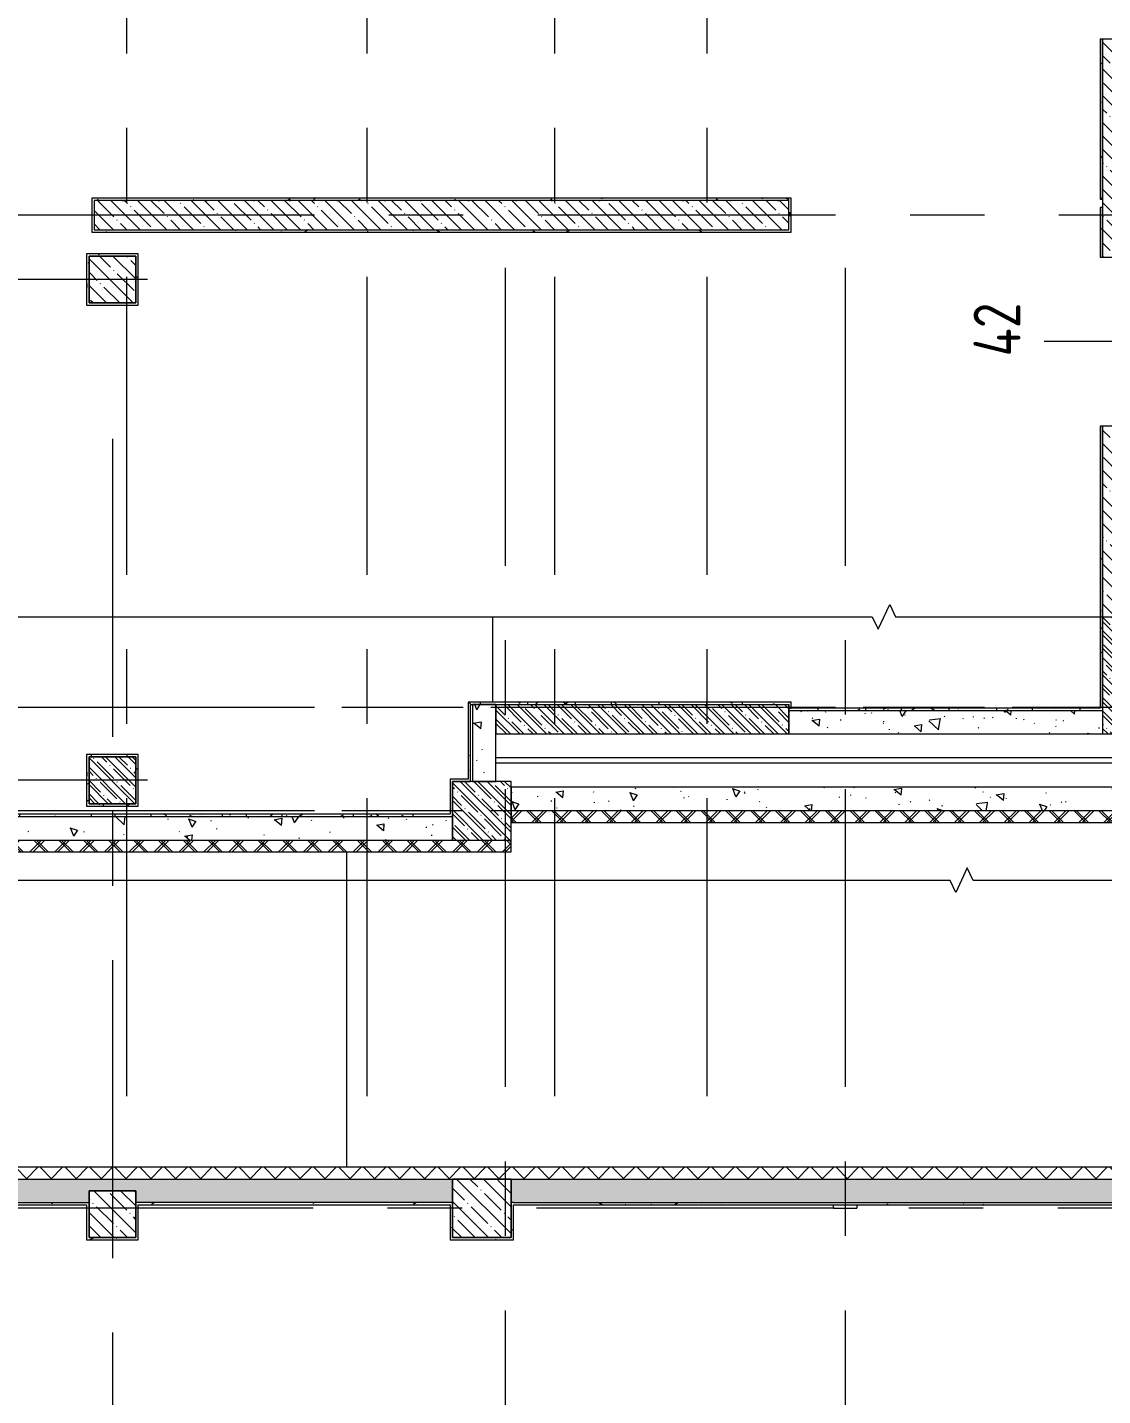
# Model space of a CAD drawing. Header units: metres. Extents: x 50 to 891, y -1294 to 247.
# Drawn here: x 214 to 259.9, y -1011.4 to -953 of the extents above; entities that cross this region are included whole.
import ezdxf

# ---------------------------------------------------------------- set-up
doc = ezdxf.new("R2010")
doc.units = ezdxf.units.M
doc.linetypes.add('Линия сетки', pattern=[22.225, 12.7, -3.175, 3.175, -3.175])
doc.layers.add('ПЛАН', color=8, linetype='Continuous')
doc.styles.add('ISOCPEUR', font='isocpeur.ttf', dxfattribs={"width": 0.8, "height": 200})
pattern_1 = [(135, (-1795.4389, 1051.8707), (-0.57024626, -0.57024626), []), (135, (-1795.4389, 1052.4409), (-0.57024626, -0.57024626), [1.008065, -0.201615, 0.016765, -0.18485])]
pattern_2 = [(140, (-1795.439, 1051.8707), (0.318779, 3.6436825), [0.381, -4.191]), (85, (-1795.439, 1051.8707), (-3.821138, -0.704858), [0.3048, -3.3528]), (190.451, (-1795.4123, 1052.1743), (-3.5023338, 2.93885), [0.3238, -3.5618]), (136.184, (-1796.455, 1051.8707), (0.840855, 5.421581), [0.5715, -6.2865]), (186.636, (-1796.385, 1052.3225), (-4.948549, 4.74805), [0.4857, -5.3427]), (81.184, (-1796.455, 1051.8707), (-4.948506, 4.748103), [0.4572, -5.0292]), (111, (-1796.201, 1052.3787), (2.0453028, 3.0322893), [0.381, -4.191]), (56, (-1796.201, 1052.3787), (-3.6837646, 1.2360417), [0.3048, -3.3528]), (161.451, (-1796.0305, 1052.6314), (-1.6384274, 4.2683413), [0.3238, -3.5618]), (127.5, (-1795.4389, 1051.8707), (-1.6911006, 0.06177347), [0.03353, -3.27863, 0.03353, -3.37007, -3.3655]), (127.5, (-1795.4389, 1051.8707), (-1.6911006, 0.06177347), [-6.71576, 0.03353, -3.33197]), (97.5, (-1795.4389, 1051.8707), (-2.0036106, 1.3363944), [0.03353, -1.90703, 0.03353, -3.20243, -1.2827]), (97.5, (-1795.4389, 1051.8707), (-2.0036106, 1.3363944), [-5.17652, 0.03353, -1.24917]), (57.5, (-1795.4389, 1050.7378), (0.1145767, 2.71181666), [0.03353, -1.23647, 0.03353, -9.18667]), (57.5, (-1795.4389, 1050.7378), (0.1145767, 2.71181666), [-1.30353, -3.92887, 0.03353, -5.22427]), (47.5, (-1795.439, 1050.2298), (-0.5085355, 2.9625848), [0.03353, -1.61747, 0.03353, -6.33171]), (47.5, (-1795.439, 1050.2298), (-0.5085355, 2.9625848), [-1.68453, -2.59791, 0.03353, -3.70027])]
pattern_3 = [(135, (-1795.4389, 1051.87066), (-0.53033009, -0.53033009), []), (225, (-1795.4389, 1051.87066), (0.53033009, -0.53033009), [])]
pattern_4 = [(90, (-1795.4389, 1051.87066), (-0.508, 2.032), [0.16764, -1.35636, 0.16764, -9.48436]), (90, (-1795.4389, 1051.87066), (-0.508, 2.032), [-1.69164, -1.35636, 0.16764, -2.88036, -5.08]), (90, (-1795.4389, 1051.87066), (-0.508, 2.032), [-6.096, 0.16764, -1.35636, 0.16764, -3.38836]), (90, (-1795.4389, 1051.87066), (-0.508, 2.032), [-7.78764, -0.84836, 0.16764, -2.37236]), (210, (-1795.6929, 1052.63266), (-1.50576362, -1.455940905), [0.16764, -1.35636, 0.16764, -9.48436]), (210, (-1795.6929, 1052.63266), (-1.50576362, -1.455940905), [-1.69164, -1.35636, 0.16764, -2.88036, -5.08]), (210, (-1795.6929, 1052.63266), (-1.50576362, -1.455940905), [-6.096, 0.16764, -1.35636, 0.16764, -3.38836]), (210, (-1795.6929, 1052.63266), (-1.50576362, -1.455940905), [-7.78764, -0.84836, 0.16764, -2.37236]), (330, (-1796.7089, 1052.88666), (2.01376362, -0.576059095), [0.16764, -1.35636, 0.16764, -9.48436]), (330, (-1796.7089, 1052.88666), (2.01376362, -0.576059095), [-1.69164, -1.35636, 0.16764, -2.88036, -5.08]), (330, (-1796.7089, 1052.88666), (2.01376362, -0.576059095), [-6.096, 0.16764, -1.35636, 0.16764, -3.38836]), (330, (-1796.7089, 1052.88666), (2.01376362, -0.576059095), [-7.78764, -0.84836, 0.16764, -2.37236])]
pattern_5 = [(135, (-1788.0002, 1229.93924), (-0.57024626, -0.57024626), []), (135, (-1788.0002, 1230.5095), (-0.57024626, -0.57024626), [1.008065, -0.201615, 0.016765, -0.18485])]
pattern_6 = [(140, (-1788.0002, 1229.9392), (0.318779, 3.6436825), [0.381, -4.191]), (85, (-1788.0002, 1229.9392), (-3.821138, -0.704858), [0.3048, -3.3528]), (190.451, (-1787.9737, 1230.243), (-3.5023338, 2.93885), [0.3238, -3.5618]), (136.184, (-1789.0162, 1229.9392), (0.840855, 5.421581), [0.5715, -6.2865]), (186.636, (-1788.946, 1230.391), (-4.948549, 4.74805), [0.4857, -5.3427]), (81.184, (-1789.016, 1229.939), (-4.948506, 4.748103), [0.4572, -5.0292]), (111, (-1788.7622, 1230.4472), (2.0453028, 3.0322893), [0.381, -4.191]), (56, (-1788.7622, 1230.4472), (-3.6837646, 1.2360417), [0.3048, -3.3528]), (161.451, (-1788.5918, 1230.7), (-1.6384274, 4.2683413), [0.3238, -3.5618]), (127.5, (-1788.0002, 1229.9392), (-1.6911006, 0.06177347), [0.03353, -3.27863, 0.03353, -3.37007, -3.3655]), (127.5, (-1788.0002, 1229.9392), (-1.6911006, 0.06177347), [-6.71576, 0.03353, -3.33197]), (97.5, (-1788.0002, 1229.9392), (-2.0036106, 1.3363944), [0.03353, -1.90703, 0.03353, -3.20243, -1.2827]), (97.5, (-1788.0002, 1229.9392), (-2.0036106, 1.3363944), [-5.17652, 0.03353, -1.24917]), (57.5, (-1788.0002, 1228.8064), (0.1145767, 2.71181666), [0.03353, -1.23647, 0.03353, -9.18667]), (57.5, (-1788.0002, 1228.8064), (0.1145767, 2.71181666), [-1.30353, -3.92887, 0.03353, -5.22427]), (47.5, (-1788.0002, 1228.2984), (-0.5085355, 2.9625848), [0.03353, -1.61747, 0.03353, -6.33171]), (47.5, (-1788.0002, 1228.2984), (-0.5085355, 2.9625848), [-1.68453, -2.59791, 0.03353, -3.70027])]
pattern_7 = [(135, (-1788.00024, 1229.93924), (-0.53033009, -0.53033009), []), (225, (-1788.00024, 1229.93924), (0.53033009, -0.53033009), [])]
pattern_8 = [(90, (-1788.00024, 1229.93924), (-0.508, 2.032), [0.16764, -1.35636, 0.16764, -9.48436]), (90, (-1788.00024, 1229.93924), (-0.508, 2.032), [-1.69164, -1.35636, 0.16764, -2.88036, -5.08]), (90, (-1788.00024, 1229.93924), (-0.508, 2.032), [-6.096, 0.16764, -1.35636, 0.16764, -3.38836]), (90, (-1788.00024, 1229.93924), (-0.508, 2.032), [-7.78764, -0.84836, 0.16764, -2.37236]), (210, (-1788.25424, 1230.70124), (-1.50576362, -1.455940905), [0.16764, -1.35636, 0.16764, -9.48436]), (210, (-1788.25424, 1230.70124), (-1.50576362, -1.455940905), [-1.69164, -1.35636, 0.16764, -2.88036, -5.08]), (210, (-1788.25424, 1230.70124), (-1.50576362, -1.455940905), [-6.096, 0.16764, -1.35636, 0.16764, -3.38836]), (210, (-1788.25424, 1230.70124), (-1.50576362, -1.455940905), [-7.78764, -0.84836, 0.16764, -2.37236]), (330, (-1789.27024, 1230.95524), (2.01376362, -0.576059095), [0.16764, -1.35636, 0.16764, -9.48436]), (330, (-1789.27024, 1230.95524), (2.01376362, -0.576059095), [-1.69164, -1.35636, 0.16764, -2.88036, -5.08]), (330, (-1789.27024, 1230.95524), (2.01376362, -0.576059095), [-6.096, 0.16764, -1.35636, 0.16764, -3.38836]), (330, (-1789.27024, 1230.95524), (2.01376362, -0.576059095), [-7.78764, -0.84836, 0.16764, -2.37236])]

msp = doc.modelspace()

# ---------------------------------------------------------------- hatches: boundary and pattern name
at = {"layer": 'ПЛАН', "lineweight": 13}
h = msp.add_hatch(dxfattribs=at)
h.set_pattern_fill('FP_2', color=8, scale=0.005, angle=90, style=0, pattern_type=2)
h.set_pattern_definition(pattern_5)
h.paths.add_polyline_path([(261.12, -925.519), (261.12, -924.519), (259.87, -924.519), (259.87, -925.519), (260.712, -925.519)])
h.paths.add_polyline_path([(261.12, -932.519), (259.87, -932.519), (259.87, -947.519), (261.12, -947.519), (261.12, -933.241)])
h.paths.add_polyline_path([(261.12, -970.019), (259.87, -970.019), (259.87, -983.144), (261.12, -983.144), (261.12, -971.294)])
h.paths.add_polyline_path([(261.12, -962.819), (261.12, -953.519), (259.87, -953.519), (259.87, -962.819)])
h = msp.add_hatch(dxfattribs=at)
h.set_pattern_fill('FP_5', color=8, scale=0.005, angle=90, style=0, pattern_type=2)
h.set_pattern_definition(pattern_8)
h.paths.add_polyline_path([(259.87, -947.519), (259.87, -944.519), (259.77, -944.519), (259.77, -947.519)])
h.paths.add_polyline_path([(259.87, -953.519), (259.77, -953.519), (259.77, -960.344), (259.87, -960.344), (259.87, -958.184)])
h = msp.add_hatch(dxfattribs=at)
h.set_pattern_fill('FP_5', color=8, scale=0.005, angle=90, style=0, pattern_type=2)
h.set_pattern_definition(pattern_8)
h.paths.add_polyline_path([(246.495, -960.294), (216.87, -960.294), (216.87, -960.394), (246.495, -960.394)])
h = msp.add_hatch(dxfattribs=at)
h.set_pattern_fill('FP_2', color=8, scale=0.005, angle=90, style=0, pattern_type=2)
h.set_pattern_definition(pattern_5)
h.paths.add_polyline_path([(246.495, -960.394), (216.87, -960.394), (216.87, -961.644), (246.495, -961.644)])
h = msp.add_hatch(dxfattribs=at)
h.set_pattern_fill('FP_5', color=8, scale=0.005, angle=90, style=0, pattern_type=2)
h.set_pattern_definition(pattern_8)
h.paths.add_polyline_path([(246.595, -960.294), (246.495, -960.294), (246.495, -961.744), (246.595, -961.744)])
h = msp.add_hatch(dxfattribs=at)
h.set_pattern_fill('FP_5', color=8, scale=0.005, angle=90, style=0, pattern_type=2)
h.set_pattern_definition(pattern_8)
h.paths.add_polyline_path([(259.87, -962.819), (259.87, -960.694), (259.77, -960.694), (259.77, -962.819)])
h.paths.add_polyline_path([(259.87, -970.019), (259.77, -970.019), (259.77, -982.044), (259.87, -982.044), (259.87, -972.179)])
h = msp.add_hatch(dxfattribs=at)
h.set_pattern_fill('FP_5', color=8, scale=0.005, angle=90, style=0, pattern_type=2)
h.set_pattern_definition(pattern_8)
h.paths.add_polyline_path([(246.495, -961.644), (216.77, -961.644), (216.77, -961.744), (246.495, -961.744)])
h = msp.add_hatch(dxfattribs=at)
h.set_pattern_fill('FP_5', color=8, scale=0.005, angle=90, style=0, pattern_type=2)
h.set_pattern_definition(pattern_8)
h.paths.add_polyline_path([(218.645, -962.769), (218.645, -962.669), (216.545, -962.669), (216.545, -962.769), (216.645, -962.769)])
h = msp.add_hatch(dxfattribs=at)
h.set_pattern_fill('FP_5', color=8, scale=0.005, angle=90, style=0, pattern_type=2)
h.set_pattern_definition(pattern_8)
h.paths.add_polyline_path([(216.645, -962.769), (216.545, -962.769), (216.545, -964.769), (216.645, -964.769)])
h = msp.add_hatch(dxfattribs=at)
h.set_pattern_fill('FP_2', color=8, scale=0.005, angle=90, style=0, pattern_type=2)
h.set_pattern_definition(pattern_5)
h.paths.add_polyline_path([(218.645, -962.769), (216.645, -962.769), (216.645, -964.769), (218.645, -964.769)])
h = msp.add_hatch(dxfattribs=at)
h.set_pattern_fill('FP_5', color=8, scale=0.005, angle=90, style=0, pattern_type=2)
h.set_pattern_definition(pattern_8)
h.paths.add_polyline_path([(218.745, -964.769), (218.745, -962.669), (218.645, -962.669), (218.645, -964.769)])
h = msp.add_hatch(dxfattribs=at)
h.set_pattern_fill('FP_5', color=8, scale=0.005, angle=90, style=0, pattern_type=2)
h.set_pattern_definition(pattern_4)
h.paths.add_polyline_path([(259.87, -978.144), (259.77, -978.144), (259.77, -982.044), (259.87, -982.044), (259.87, -980.374)])
h = msp.add_hatch(dxfattribs=at)
h.set_pattern_fill('FP_2', color=8, scale=0.005, angle=90, style=0, pattern_type=2)
h.set_pattern_definition(pattern_1)
h.paths.add_polyline_path([(261.12, -983.144), (261.12, -978.144), (259.87, -978.144), (259.87, -983.144)])
h = msp.add_hatch(dxfattribs=at)
h.set_pattern_fill('FP_5', color=8, scale=0.005, angle=90, style=0, pattern_type=2)
h.set_pattern_definition(pattern_4)
h.paths.add_polyline_path([(246.495, -981.894), (246.495, -981.794), (232.82, -981.794), (232.82, -981.894), (240.329, -981.894)])
h = msp.add_hatch(dxfattribs=at)
h.set_pattern_fill('FP_5', color=8, scale=0.005, angle=90, style=0, pattern_type=2)
h.set_pattern_definition(pattern_8)
h.paths.add_polyline_path([(246.495, -981.894), (246.495, -981.794), (232.82, -981.794), (232.82, -981.894), (240.612, -981.894)])
h = msp.add_hatch(dxfattribs=at)
h.set_pattern_fill('FP_5', color=8, scale=0.005, angle=90, style=0, pattern_type=2)
h.set_pattern_definition(pattern_8)
h.paths.add_polyline_path([(232.92, -984.595), (232.92, -981.894), (232.82, -981.894), (232.82, -985.169), (232.92, -985.169)])
h = msp.add_hatch(dxfattribs=at)
h.set_pattern_fill('FP_3', color=8, scale=0.005, angle=90, style=0, pattern_type=2)
h.set_pattern_definition(pattern_2)
h.paths.add_polyline_path([(233.995, -981.894), (232.995, -981.894), (232.995, -985.169), (233.995, -985.169), (233.995, -984.038)])
h = msp.add_hatch(dxfattribs=at)
h.set_pattern_fill('FP_3', color=8, scale=0.005, angle=90, style=0, pattern_type=2)
h.set_pattern_definition(pattern_6)
h.paths.add_polyline_path([(233.995, -981.894), (232.995, -981.894), (232.995, -985.169), (233.995, -985.169), (233.995, -984.595)])
h = msp.add_hatch(dxfattribs=at)
h.set_pattern_fill('FP_2', color=8, scale=0.005, angle=90, style=0, pattern_type=2)
h.set_pattern_definition(pattern_1)
h.paths.add_polyline_path([(246.495, -982.144), (246.495, -981.894), (233.995, -981.894), (233.995, -983.144), (246.495, -983.144)])
h = msp.add_hatch(dxfattribs=at)
h.set_pattern_fill('FP_2', color=8, scale=0.005, angle=90, style=0, pattern_type=2)
h.set_pattern_definition(pattern_5)
h.paths.add_polyline_path([(246.495, -982.144), (246.495, -981.894), (233.995, -981.894), (233.995, -983.144), (246.495, -983.144)])
h = msp.add_hatch(dxfattribs=at)
h.set_pattern_fill('FP_5', color=8, scale=0.005, angle=90, style=0, pattern_type=2)
h.set_pattern_definition(pattern_4)
h.paths.add_polyline_path([(259.87, -982.144), (259.87, -982.044), (246.495, -982.044), (246.495, -982.144), (257.443, -982.144)])
h = msp.add_hatch(dxfattribs=at)
h.set_pattern_fill('FP_5', color=8, scale=0.005, angle=90, style=0, pattern_type=2)
h.set_pattern_definition(pattern_8)
h.paths.add_polyline_path([(259.87, -982.144), (259.87, -982.044), (246.495, -982.044), (246.495, -982.144), (259.529, -982.144)])
h = msp.add_hatch(dxfattribs=at)
h.set_pattern_fill('FP_3', color=8, scale=0.005, angle=90, style=0, pattern_type=2)
h.set_pattern_definition(pattern_2)
h.paths.add_polyline_path([(290.495, -982.144), (279.62, -982.144), (279.62, -983.144), (290.495, -983.144)])
h.paths.add_polyline_path([(278.37, -983.144), (278.37, -982.144), (261.12, -982.144), (261.12, -983.144), (274.557, -983.144)])
h.paths.add_polyline_path([(259.87, -983.144), (259.87, -982.144), (246.495, -982.144), (246.495, -983.144), (257.443, -983.144)])
h = msp.add_hatch(dxfattribs=at)
h.set_pattern_fill('FP_3', color=8, scale=0.005, angle=90, style=0, pattern_type=2)
h.set_pattern_definition(pattern_6)
h.paths.add_polyline_path([(290.495, -982.144), (279.62, -982.144), (279.62, -983.144), (290.495, -983.144)])
h.paths.add_polyline_path([(278.37, -983.144), (278.37, -982.144), (261.12, -982.144), (261.12, -983.144), (268.988, -983.144)])
h.paths.add_polyline_path([(259.87, -982.144), (246.495, -982.144), (246.495, -983.144), (259.87, -983.144)])
h = msp.add_hatch(dxfattribs=at)
h.set_pattern_fill('FP_5', color=8, scale=0.005, angle=90, style=0, pattern_type=2)
h.set_pattern_definition(pattern_4)
h.paths.add_polyline_path([(218.645, -984.119), (218.645, -984.019), (216.545, -984.019), (216.545, -984.119), (216.645, -984.119)])
h = msp.add_hatch(dxfattribs=at)
h.set_pattern_fill('FP_5', color=8, scale=0.005, angle=90, style=0, pattern_type=2)
h.set_pattern_definition(pattern_4)
h.paths.add_polyline_path([(216.645, -984.119), (216.545, -984.119), (216.545, -986.119), (216.645, -986.119)])
h = msp.add_hatch(dxfattribs=at)
h.set_pattern_fill('FP_5', color=8, scale=0.005, angle=90, style=0, pattern_type=2)
h.set_pattern_definition(pattern_8)
h.paths.add_polyline_path([(216.645, -984.119), (216.545, -984.119), (216.545, -986.119), (216.645, -986.119)])
h = msp.add_hatch(dxfattribs=at)
h.set_pattern_fill('FP_2', color=8, scale=0.005, angle=90, style=0, pattern_type=2)
h.set_pattern_definition(pattern_1)
h.paths.add_polyline_path([(218.645, -984.119), (216.645, -984.119), (216.645, -986.119), (218.645, -986.119)])
h = msp.add_hatch(dxfattribs=at)
h.set_pattern_fill('FP_2', color=8, scale=0.005, angle=90, style=0, pattern_type=2)
h.set_pattern_definition(pattern_5)
h.paths.add_polyline_path([(218.645, -984.119), (216.645, -984.119), (216.645, -986.119), (218.645, -986.119)])
h = msp.add_hatch(dxfattribs=at)
h.set_pattern_fill('FP_5', color=8, scale=0.005, angle=90, style=0, pattern_type=2)
h.set_pattern_definition(pattern_8)
h.paths.add_polyline_path([(218.745, -986.119), (218.745, -984.019), (218.645, -984.019), (218.645, -986.119)])
h = msp.add_hatch(dxfattribs=at)
h.set_pattern_fill('FP_2', color=8, scale=0.005, angle=90, style=0, pattern_type=2)
h.set_pattern_definition(pattern_1)
h.paths.add_polyline_path([(234.645, -985.169), (232.145, -985.169), (232.145, -987.669), (234.645, -987.669)])
h = msp.add_hatch(dxfattribs=at)
h.set_pattern_fill('FP_2', color=8, scale=0.005, angle=90, style=0, pattern_type=2)
h.set_pattern_definition(pattern_5)
h.paths.add_polyline_path([(234.645, -985.169), (232.145, -985.169), (232.145, -987.669), (234.645, -987.669), (234.645, -987.529)])
h = msp.add_hatch(dxfattribs=at)
h.set_pattern_fill('FP_3', color=8, scale=0.005, angle=90, style=0, pattern_type=2)
h.set_pattern_definition(pattern_2)
h.paths.add_polyline_path([(273.295, -985.419), (264.845, -985.419), (264.845, -986.419), (273.295, -986.419)])
h.paths.add_polyline_path([(262.345, -985.419), (234.645, -985.419), (234.645, -986.419), (262.345, -986.419)])
h = msp.add_hatch(dxfattribs=at)
h.set_pattern_fill('FP_3', color=8, scale=0.005, angle=90, style=0, pattern_type=2)
h.set_pattern_definition(pattern_6)
h.paths.add_polyline_path([(273.295, -985.419), (264.845, -985.419), (264.845, -986.419), (273.295, -986.419)])
h.paths.add_polyline_path([(262.345, -985.419), (234.645, -985.419), (234.645, -986.419), (262.345, -986.419)])
h = msp.add_hatch(dxfattribs=at)
h.set_pattern_fill('FP_5', color=8, scale=0.005, angle=90, style=0, pattern_type=2)
h.set_pattern_definition(pattern_4)
h.paths.add_polyline_path([(218.745, -986.119), (216.545, -986.119), (216.545, -986.219), (218.745, -986.219)])
h = msp.add_hatch(dxfattribs=at)
h.set_pattern_fill('FP_5', color=8, scale=0.005, angle=90, style=0, pattern_type=2)
h.set_pattern_definition(pattern_8)
h.paths.add_polyline_path([(218.745, -986.119), (216.545, -986.119), (216.545, -986.219), (218.745, -986.219)])
h = msp.add_hatch(dxfattribs=at)
h.set_pattern_fill('FP_4', color=8, scale=0.005, angle=90, style=0, pattern_type=2)
h.set_pattern_definition(pattern_3)
h.paths.add_polyline_path([(267.12, -986.419), (264.845, -986.419), (264.845, -986.919), (267.12, -986.919)])
h.paths.add_polyline_path([(262.345, -986.419), (234.645, -986.419), (234.645, -986.919), (262.345, -986.919)])
h = msp.add_hatch(dxfattribs=at)
h.set_pattern_fill('FP_4', color=8, scale=0.005, angle=90, style=0, pattern_type=2)
h.set_pattern_definition(pattern_7)
h.paths.add_polyline_path([(267.12, -986.419), (264.845, -986.419), (264.845, -986.919), (267.12, -986.919)])
h.paths.add_polyline_path([(262.345, -986.419), (234.645, -986.419), (234.645, -986.919), (262.345, -986.919)])
h = msp.add_hatch(dxfattribs=at)
h.set_pattern_fill('FP_3', color=8, scale=0.005, angle=90, style=0, pattern_type=2)
h.set_pattern_definition(pattern_2)
h.paths.add_polyline_path([(232.145, -986.669), (191.72, -986.669), (191.72, -987.669), (232.145, -987.669)])
h = msp.add_hatch(dxfattribs=at)
h.set_pattern_fill('FP_3', color=8, scale=0.005, angle=90, style=0, pattern_type=2)
h.set_pattern_definition(pattern_6)
h.paths.add_polyline_path([(232.145, -986.669), (191.72, -986.669), (191.72, -987.669), (232.145, -987.669), (232.145, -987.529)])
h = msp.add_hatch(dxfattribs=at)
h.set_pattern_fill('FP_5', color=8, scale=0.005, angle=90, style=0, pattern_type=2)
h.set_pattern_definition(pattern_4)
h.paths.add_polyline_path([(232.045, -986.569), (192.72, -986.569), (192.72, -986.669), (232.045, -986.669)])
h = msp.add_hatch(dxfattribs=at)
h.set_pattern_fill('FP_5', color=8, scale=0.005, angle=90, style=0, pattern_type=2)
h.set_pattern_definition(pattern_8)
h.paths.add_polyline_path([(232.045, -986.569), (192.72, -986.569), (192.72, -986.669), (232.045, -986.669)])
h = msp.add_hatch(dxfattribs=at)
h.set_pattern_fill('FP_4', color=8, scale=0.005, angle=90, style=0, pattern_type=2)
h.set_pattern_definition(pattern_3)
h.paths.add_polyline_path([(234.645, -987.669), (191.22, -987.669), (191.22, -988.169), (234.645, -988.169), (234.645, -987.702)])
h = msp.add_hatch(dxfattribs=at)
h.set_pattern_fill('FP_4', color=8, scale=0.005, angle=90, style=0, pattern_type=2)
h.set_pattern_definition(pattern_7)
h.paths.add_polyline_path([(234.645, -987.669), (191.22, -987.669), (191.22, -988.169), (234.645, -988.169)])
h = msp.add_hatch(dxfattribs=at)
h.set_pattern_fill('FP_4', color=8, scale=0.005, angle=90, style=0, pattern_type=2)
h.set_pattern_definition(pattern_3)
h.paths.add_polyline_path([(302.745, -1001.619), (302.72, -1001.619), (302.72, -1002.119), (302.745, -1002.119)])
h.paths.add_polyline_path([(267.124, -1002.119), (267.124, -1001.619), (191.72, -1001.619), (191.72, -1002.119), (266, -1002.119)])
h = msp.add_hatch(dxfattribs=at)
h.set_pattern_fill('FP_3', color=8, scale=0.005, angle=90, style=0, pattern_type=2)
h.set_pattern_definition(pattern_2)
h.paths.add_polyline_path([(301.745, -1002.119), (284.545, -1002.119), (284.545, -1003.119), (301.745, -1003.119), (301.745, -1002.36)])
h.paths.add_polyline_path([(282.045, -1002.119), (274.295, -1002.119), (274.295, -1003.119), (282.045, -1003.119), (282.045, -1002.36)])
h.paths.add_polyline_path([(273.295, -1002.119), (264.845, -1002.119), (264.845, -1003.119), (273.295, -1003.119), (273.295, -1002.36)])
h.paths.add_polyline_path([(262.345, -1002.119), (234.645, -1002.119), (234.645, -1003.119), (262.345, -1003.119), (262.345, -1002.36)])
h.paths.add_polyline_path([(232.145, -1002.119), (192.72, -1002.119), (192.72, -1002.619), (193.72, -1002.619), (193.72, -1003.119), (216.645, -1003.119), (216.645, -1002.619), (218.645, -1002.619), (218.645, -1003.119), (232.145, -1003.119), (232.145, -1002.36)])
h = msp.add_hatch(dxfattribs=at)
h.set_pattern_fill('FP_2', color=8, scale=0.005, angle=90, style=0, pattern_type=2)
h.set_pattern_definition(pattern_1)
h.paths.add_polyline_path([(234.645, -1002.119), (232.145, -1002.119), (232.145, -1004.619), (234.645, -1004.619), (234.645, -1002.36)])
h = msp.add_hatch(dxfattribs=at)
h.set_pattern_fill('FP_2', color=8, scale=0.005, angle=90, style=0, pattern_type=2)
h.set_pattern_definition(pattern_1)
h.paths.add_polyline_path([(218.645, -1002.619), (216.645, -1002.619), (216.645, -1004.619), (218.645, -1004.619), (218.645, -1003.119)])
h = msp.add_hatch(dxfattribs=at)
h.set_pattern_fill('FP_5', color=8, scale=0.005, angle=90, style=0, pattern_type=2)
h.set_pattern_definition(pattern_4)
h.paths.add_polyline_path([(216.645, -1003.119), (193.82, -1003.119), (193.82, -1003.219), (216.645, -1003.219)])
h = msp.add_hatch(dxfattribs=at)
h.set_pattern_fill('FP_5', color=8, scale=0.005, angle=90, style=0, pattern_type=2)
h.set_pattern_definition(pattern_4)
h.paths.add_polyline_path([(232.145, -1003.219), (232.145, -1003.119), (218.745, -1003.119), (218.745, -1003.219), (232.045, -1003.219)])
h = msp.add_hatch(dxfattribs=at)
h.set_pattern_fill('FP_5', color=8, scale=0.005, angle=90, style=0, pattern_type=2)
h.set_pattern_definition(pattern_4)
h.paths.add_polyline_path([(232.145, -1004.719), (232.145, -1003.219), (232.045, -1003.219), (232.045, -1004.719)])
h = msp.add_hatch(dxfattribs=at)
h.set_pattern_fill('FP_5', color=8, scale=0.005, angle=90, style=0, pattern_type=2)
h.set_pattern_definition(pattern_4)
h.paths.add_polyline_path([(234.745, -1004.619), (234.745, -1003.119), (234.645, -1003.119), (234.645, -1004.619)])
h = msp.add_hatch(dxfattribs=at)
h.set_pattern_fill('FP_5', color=8, scale=0.005, angle=90, style=0, pattern_type=2)
h.set_pattern_definition(pattern_4)
h.paths.add_polyline_path([(262.345, -1003.219), (262.345, -1003.119), (234.745, -1003.119), (234.745, -1003.219), (262.245, -1003.219)])
h = msp.add_hatch(dxfattribs=at)
h.set_pattern_fill('FP_5', color=8, scale=0.005, angle=90, style=0, pattern_type=2)
h.set_pattern_definition(pattern_4)
h.paths.add_polyline_path([(218.745, -1004.619), (216.645, -1004.619), (216.645, -1004.719), (218.745, -1004.719)])
h = msp.add_hatch(dxfattribs=at)
h.set_pattern_fill('FP_5', color=8, scale=0.005, angle=90, style=0, pattern_type=2)
h.set_pattern_definition(pattern_4)
h.paths.add_polyline_path([(234.745, -1004.619), (232.145, -1004.619), (232.145, -1004.719), (234.745, -1004.719)])

# ---------------------------------------------------------------- linework, layer by layer
at = {"layer": 'ПЛАН', "color": 8, "linetype": 'Линия сетки', "lineweight": 13}
for p, q in [((218.245, -808.082), (218.245, -1001.398)), ((218.245, -808.082), (218.245, -1001.398)), ((228.495, -808.082), (228.495, -1001.398)), ((236.495, -808.082), (236.495, -1001.398)), ((242.995, -808.082), (242.995, -1001.398)), ((315.156, -961.019), (184.608, -961.019)), ((234.395, -963.271), (234.395, -1116.195)), ((248.895, -963.271), (248.895, -1116.195)), ((219.145, -963.769), (169.61, -963.769)), ((217.645, -970.566), (217.645, -1212.429)), ((315.156, -982.019), (179.208, -982.019)), ((313.156, -982.019), (179.208, -982.019)), ((315.156, -982.019), (184.608, -982.019)), ((313.156, -982.019), (184.608, -982.019)), ((219.145, -985.119), (165.738, -985.119)), ((315.156, -986.419), (177.41, -986.419)), ((313.156, -986.419), (177.41, -986.419)), ((315.156, -986.419), (184.608, -986.419)), ((313.156, -986.419), (184.608, -986.419)), ((315.105, -1003.369), (179.208, -1003.369))]:
    msp.add_line(p, q, dxfattribs=at)
at = {"layer": 'ПЛАН', "color": 8, "lineweight": 13}
for p, q in [((259.77, -953.519), (259.77, -960.344)), ((259.87, -953.519), (259.77, -953.519)), ((259.87, -953.519), (259.87, -960.344)), ((261.22, -953.519), (259.87, -953.519)), ((259.87, -960.344), (259.87, -953.519)), ((216.77, -960.294), (216.77, -961.744)), ((246.595, -960.294), (216.77, -960.294)), ((246.495, -960.394), (216.87, -960.394)), ((216.87, -960.394), (216.87, -961.644)), ((246.495, -961.644), (246.495, -960.394)), ((246.595, -961.744), (246.595, -960.294)), ((259.77, -960.344), (259.87, -960.344)), ((259.77, -960.694), (259.77, -962.819)), ((259.87, -960.694), (259.77, -960.694)), ((259.87, -960.344), (259.87, -960.694)), ((259.87, -960.694), (259.87, -962.819)), ((259.87, -962.819), (259.87, -960.694)), ((216.77, -961.744), (246.595, -961.744)), ((216.87, -961.644), (246.495, -961.644)), ((218.745, -962.669), (216.545, -962.669)), ((216.545, -962.669), (216.545, -964.869)), ((218.645, -962.769), (216.645, -962.769)), ((216.645, -962.769), (216.645, -964.769)), ((216.645, -962.769), (218.645, -962.769)), ((216.645, -964.769), (216.645, -962.769)), ((218.645, -964.769), (218.645, -962.769)), ((218.645, -962.769), (218.645, -964.769)), ((218.745, -964.869), (218.745, -962.669)), ((259.77, -962.819), (259.87, -962.819)), ((259.87, -962.819), (261.22, -962.819)), ((216.545, -964.869), (218.745, -964.869)), ((216.645, -964.769), (218.645, -964.769)), ((218.645, -964.769), (216.645, -964.769)), ((260.495, -966.419), (256.339, -966.419)), ((259.77, -970.019), (259.77, -982.044)), ((259.87, -970.019), (259.77, -970.019)), ((259.87, -970.019), (259.87, -983.144)), ((261.22, -970.019), (259.87, -970.019)), ((259.87, -982.044), (259.87, -970.019)), ((250.298, -978.68), (250.791, -977.622)), ((250.791, -977.622), (251.035, -978.144)), ((186.385, -978.144), (250.048, -978.144)), ((233.87, -981.794), (233.87, -978.144)), ((250.048, -978.144), (250.298, -978.68)), ((251.035, -978.144), (306.87, -978.144)), ((259.77, -978.144), (259.77, -982.044)), ((259.87, -978.144), (259.87, -983.144)), ((259.87, -982.044), (259.87, -978.144)), ((246.595, -981.794), (232.82, -981.794)), ((232.82, -981.794), (232.82, -985.069)), ((246.595, -981.794), (232.82, -981.794)), ((232.82, -981.794), (232.82, -985.069)), ((246.595, -982.044), (246.595, -981.794)), ((246.595, -982.044), (246.595, -981.794)), ((232.92, -981.894), (246.495, -981.894)), ((232.92, -985.169), (232.92, -981.894)), ((232.92, -981.894), (246.495, -981.894)), ((232.92, -985.169), (232.92, -981.894)), ((232.995, -981.894), (232.995, -985.169)), ((233.995, -981.894), (232.995, -981.894)), ((232.995, -981.894), (232.995, -985.169)), ((233.995, -981.894), (232.995, -981.894)), ((233.995, -981.894), (233.995, -983.144)), ((233.995, -985.169), (233.995, -981.894)), ((233.995, -981.894), (233.995, -983.144)), ((233.995, -985.169), (233.995, -981.894)), ((246.495, -982.144), (246.495, -981.894)), ((246.495, -981.894), (246.495, -982.044)), ((246.495, -982.144), (246.495, -981.894)), ((246.495, -981.894), (246.495, -982.044)), ((259.77, -982.044), (246.495, -982.044)), ((246.495, -982.044), (246.495, -982.144)), ((246.495, -982.044), (246.595, -982.044)), ((259.77, -982.044), (246.495, -982.044)), ((246.495, -982.044), (246.495, -982.144)), ((246.495, -982.044), (246.595, -982.044)), ((246.495, -983.144), (246.495, -982.144)), ((246.495, -982.144), (246.495, -983.144)), ((246.495, -982.144), (259.87, -982.144)), ((246.495, -983.144), (246.495, -982.144)), ((246.495, -982.144), (246.495, -983.144)), ((246.495, -982.144), (259.87, -982.144)), ((233.995, -983.144), (246.495, -983.144)), ((233.995, -983.144), (246.495, -983.144)), ((246.495, -983.144), (278.37, -983.144)), ((246.495, -983.144), (278.37, -983.144)), ((218.745, -984.019), (216.545, -984.019)), ((216.545, -984.019), (216.545, -986.219)), ((218.745, -984.019), (216.545, -984.019)), ((216.545, -984.019), (216.545, -986.219)), ((218.645, -984.119), (216.645, -984.119)), ((216.645, -984.119), (216.645, -986.119)), ((216.645, -984.119), (218.645, -984.119)), ((216.645, -986.119), (216.645, -984.119)), ((218.645, -984.119), (216.645, -984.119)), ((216.645, -984.119), (216.645, -986.119)), ((216.645, -984.119), (218.645, -984.119)), ((216.645, -986.119), (216.645, -984.119)), ((218.645, -986.119), (218.645, -984.119)), ((218.645, -984.119), (218.645, -986.119)), ((218.645, -986.119), (218.645, -984.119)), ((218.645, -984.119), (218.645, -986.119)), ((218.745, -986.219), (218.745, -984.019)), ((218.745, -986.219), (218.745, -984.019)), ((233.995, -984.144), (302.995, -984.144)), ((233.995, -984.144), (302.995, -984.144)), ((302.995, -984.394), (233.995, -984.394)), ((302.995, -984.394), (233.995, -984.394)), ((232.82, -985.069), (232.045, -985.069)), ((232.045, -985.069), (232.045, -986.569)), ((232.82, -985.069), (232.045, -985.069)), ((232.045, -985.069), (232.045, -986.569)), ((234.645, -985.169), (232.145, -985.169)), ((232.145, -985.169), (232.145, -986.669)), ((232.145, -985.169), (232.92, -985.169)), ((232.145, -986.669), (232.145, -985.169)), ((234.645, -985.169), (232.145, -985.169)), ((232.145, -985.169), (232.145, -986.669)), ((232.145, -985.169), (232.92, -985.169)), ((232.145, -986.669), (232.145, -985.169)), ((232.995, -985.169), (233.995, -985.169)), ((232.995, -985.169), (233.995, -985.169)), ((234.645, -987.669), (234.645, -985.169)), ((234.645, -987.669), (234.645, -985.169)), ((262.345, -985.419), (234.645, -985.419)), ((234.645, -985.419), (234.645, -986.919)), ((262.345, -985.419), (234.645, -985.419)), ((234.645, -985.419), (234.645, -986.919)), ((216.545, -986.219), (218.745, -986.219)), ((216.545, -986.219), (218.745, -986.219)), ((216.645, -986.119), (218.645, -986.119)), ((218.645, -986.119), (216.645, -986.119)), ((216.645, -986.119), (218.645, -986.119)), ((218.645, -986.119), (216.645, -986.119)), ((262.345, -986.419), (234.645, -986.419)), ((262.345, -986.419), (234.645, -986.419)), ((192.72, -986.669), (232.145, -986.669)), ((192.72, -986.669), (232.145, -986.669)), ((232.045, -986.569), (192.82, -986.569)), ((232.045, -986.569), (192.82, -986.569)), ((232.145, -986.669), (232.145, -987.669)), ((232.145, -987.669), (232.145, -986.669)), ((232.145, -986.669), (232.145, -987.669)), ((232.145, -987.669), (232.145, -986.669)), ((234.645, -986.919), (262.345, -986.919)), ((234.645, -986.919), (262.345, -986.919)), ((191.22, -988.169), (234.645, -988.169)), ((191.22, -988.169), (234.645, -988.169)), ((191.72, -987.669), (234.645, -987.669)), ((191.72, -987.669), (234.645, -987.669)), ((227.645, -1001.619), (227.645, -988.169)), ((227.645, -989.388), (227.645, -988.169)), ((232.145, -987.669), (234.645, -987.669)), ((232.145, -987.669), (234.645, -987.669)), ((234.645, -988.169), (234.645, -987.669)), ((234.645, -988.169), (234.645, -987.669)), ((254.099, -988.851), (253.606, -989.909)), ((254.349, -989.388), (254.099, -988.851)), ((253.362, -989.388), (197.913, -989.388)), ((253.606, -989.909), (253.362, -989.388)), ((307.958, -989.388), (254.349, -989.388)), ((267.124, -1001.619), (191.22, -1001.619)), ((191.72, -1002.119), (264.845, -1002.119)), ((234.645, -1002.119), (232.145, -1002.119)), ((232.145, -1002.119), (232.145, -1003.119)), ((232.145, -1003.119), (232.145, -1002.119)), ((234.645, -1003.119), (234.645, -1002.119)), ((234.645, -1002.119), (234.645, -1003.119)), ((216.645, -1003.119), (216.645, -1002.619)), ((216.645, -1002.619), (218.645, -1002.619)), ((218.645, -1002.619), (216.645, -1002.619)), ((216.645, -1002.619), (216.645, -1003.119)), ((218.645, -1002.619), (218.645, -1003.119)), ((218.645, -1003.119), (218.645, -1002.619)), ((193.72, -1003.119), (216.645, -1003.119)), ((193.82, -1003.219), (216.545, -1003.219)), ((216.545, -1003.219), (216.545, -1004.719)), ((216.645, -1003.119), (216.645, -1004.619)), ((216.645, -1004.619), (216.645, -1003.119)), ((218.645, -1004.619), (218.645, -1003.119)), ((218.645, -1003.119), (218.645, -1004.619)), ((218.745, -1003.119), (218.645, -1003.119)), ((232.145, -1003.119), (218.745, -1003.119)), ((218.745, -1004.719), (218.745, -1003.219)), ((218.745, -1003.219), (232.045, -1003.219)), ((232.045, -1003.219), (232.045, -1004.719)), ((232.145, -1003.119), (232.145, -1004.619)), ((232.145, -1004.619), (232.145, -1003.119)), ((234.645, -1004.619), (234.645, -1003.119)), ((234.645, -1003.119), (234.645, -1004.619)), ((234.745, -1003.119), (234.645, -1003.119)), ((234.745, -1003.119), (262.345, -1003.119)), ((234.745, -1004.719), (234.745, -1003.219)), ((234.745, -1003.219), (262.245, -1003.219)), ((248.395, -1003.369), (248.395, -1003.219)), ((248.395, -1003.369), (249.395, -1003.369)), ((249.395, -1003.219), (249.395, -1003.369)), ((216.545, -1004.719), (218.745, -1004.719)), ((216.645, -1004.619), (218.645, -1004.619)), ((218.645, -1004.619), (216.645, -1004.619)), ((232.045, -1004.719), (234.745, -1004.719)), ((232.145, -1004.619), (234.645, -1004.619)), ((234.645, -1004.619), (232.145, -1004.619))]:
    msp.add_line(p, q, dxfattribs=at)

# ---------------------------------------------------------------- next in the draw order: texts
at = {"layer": 'ПЛАН', "color": 8, "lineweight": 13, "insert": (254.367, -967.049), "char_height": 2, "width": 1.50717, "attachment_point": 1, "rotation": 90, "style": 'ISOCPEUR', "bg_fill": 2}
msp.add_mtext('42', dxfattribs=at)

doc.saveas('drawing.dxf')
